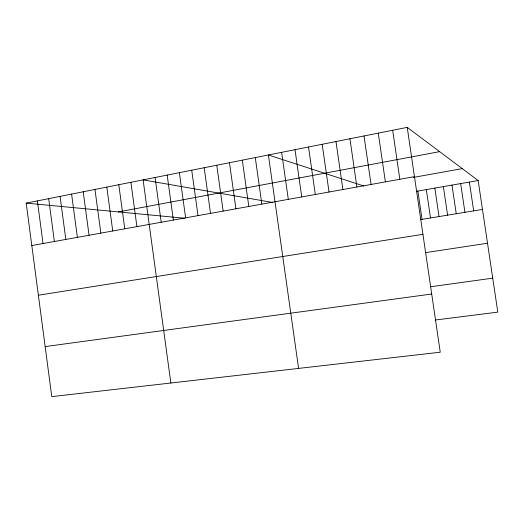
<?xml version="1.0" encoding="UTF-8"?>
<svg xmlns="http://www.w3.org/2000/svg" width="524" height="524" viewBox="0 0 524 524"><rect width="100%" height="100%" fill="white"/><g stroke="black" fill="none" stroke-linecap="round" stroke-linejoin="round"><path stroke-width="0.79" d="M407.227 127.371L440.252 352.213L51.771 396.629L26.2 203.122L407.227 127.371L478.157 180.531L497.8 312.127L435.248 320.033M118.339 211.912L439.61 151.646M31.807 245.559L414.464 176.634M413.246 177.439L462.266 168.623M416.344 191.326L478.157 180.531M420.497 219.602L482.473 209.443M38.37 295.222L422.934 234.32M425.357 252.66L487.517 243.241M430.368 286.805L492.73 278.159M45.156 346.587L431.704 294.016M26.2 203.122L184.448 218.22M272.722 202.487L143.104 179.883L170.863 383.011M363.879 186.013L268.386 154.973L298.595 368.411M469.38 182.064L473.676 210.884M460.661 183.583L464.932 212.318M451.996 185.096L456.24 213.746M443.383 186.603L447.607 215.161M434.828 188.096L439.027 216.563M426.326 189.583L430.505 217.964M417.87 191.057L422.03 219.353M392.673 130.266L399.838 179.274M378.269 133.129L385.376 181.874M364.023 135.958L371.064 184.455M349.927 138.762L356.903 187.002M335.982 141.539L342.899 189.524M322.181 144.283L329.033 192.026M308.518 146.995L315.317 194.496M295.005 149.681L301.739 196.939M281.63 152.34L288.305 199.362M255.286 157.58L261.849 204.124M242.317 160.161L248.821 206.469M229.473 162.709L235.924 208.794M216.766 165.237L223.159 211.093M204.183 167.739L210.524 213.373M191.719 170.215L198.013 215.626M179.385 172.665L185.627 217.853M167.176 175.095L173.359 220.067M155.078 177.498L161.215 222.248M130.889 182.313L136.921 226.63M118.791 184.717L124.778 228.818M106.817 187.094L112.752 230.979M94.962 189.452L100.844 233.128M83.218 191.784L89.06 235.25M71.591 194.096L77.382 237.352M60.077 196.389L65.821 239.435M48.68 198.655L54.378 241.492M37.387 200.902L43.04 243.536"/></g></svg>
